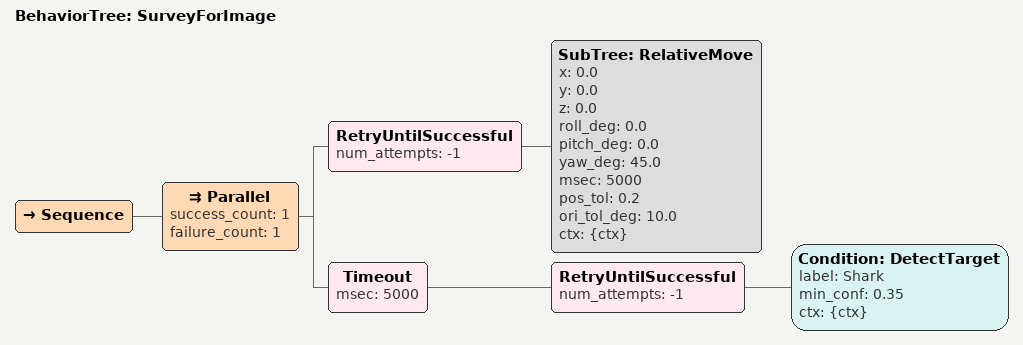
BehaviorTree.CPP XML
<root BTCPP_format="4" main_tree_to_execute="SurveyForImage">
    <BehaviorTree ID="SurveyForImage">
        <Sequence>
            <Parallel success_count="1" failure_count="1">
                <!--the robot needs to rotate in place and take in image data at the same time-->
                <!-- Rotate the robot -->
                <RetryUntilSuccessful num_attempts="-1">
                    <SubTree ID="RelativeMove"
                        x="0.0"
                        y="0.0"
                        z="0.0"
                        roll_deg="0.0"
                        pitch_deg="0.0"
                        yaw_deg="45.0"
                        msec="5000"
                        pos_tol="0.2"
                        ori_tol_deg="10.0"
                        ctx="{ctx}"/>
                </RetryUntilSuccessful>
                <!--take in image--> <!--should be a continuous loop so -1 is the right num attempts?-->
                <Timeout msec="5000">
                    <RetryUntilSuccessful num_attempts="-1">
                            <Condition ID="DetectTarget"
                                label="Shark"
                                min_conf="0.35"
                                ctx="{ctx}"/>
                        <!--im not really sure what the minimum confidence value should be but detect_target.cpp has 0.40-->
                    </RetryUntilSuccessful>
                </Timeout>
            </Parallel>
        </Sequence>
    </BehaviorTree>
</root>
